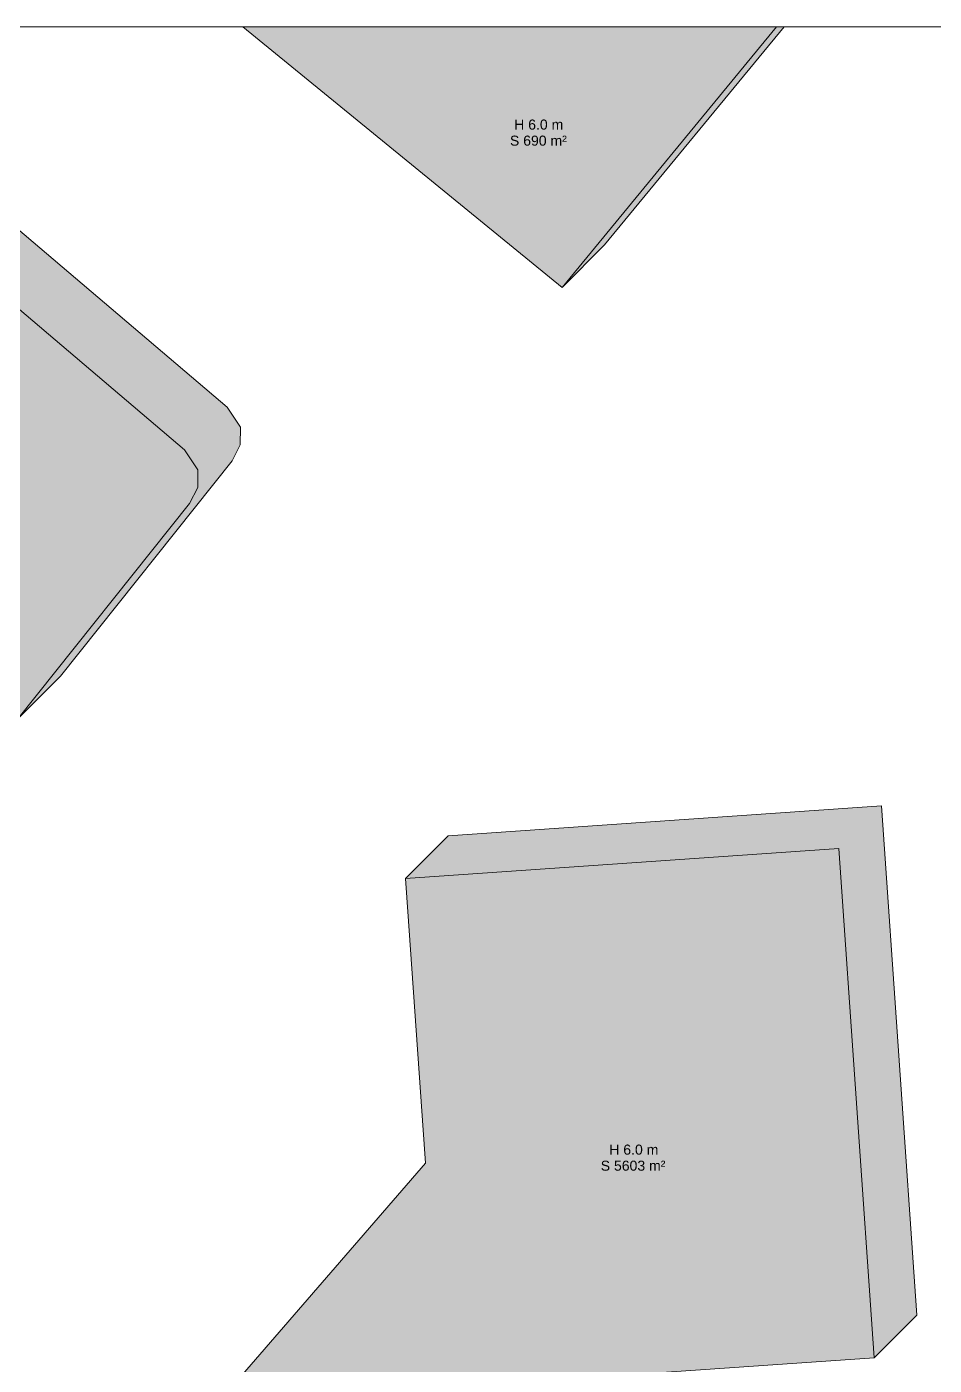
# Model space of a CAD drawing. Header units: metres. Extents: x -1 to 957, y -1 to 1062.
# Drawn here: x 735.8 to 826.2, y 928.3 to 1061.5 of the extents above; entities that cross this region are included whole.
import ezdxf

# ---------------------------------------------------------------- set-up
doc = ezdxf.new("R2010")
doc.units = ezdxf.units.M
doc.header["$MEASUREMENT"] = 0
for name, color, linetype, lineweight, true_color in [('TPX_BUILDING_AREAS_TEXT', 7, 'CONTINUOUS', 0, 0x000000), ('TPX_BUILDING_HEIGHTS_TEXT', 7, 'CONTINUOUS', 0, 0x000000), ('TPX_BUILDINGS', 7, 'CONTINUOUS', 0, 0x000000), ('TPX_BUILDINGS_HATCH', 7, 'CONTINUOUS', 0, 0xf0f0f0), ('TPX_BUILDINGS_SHADOWS_HATCH', 7, 'CONTINUOUS', 0, 0x000000), ('TPX_BUILDINGS_SHADOWS_OUTLINES', 7, 'CONTINUOUS', 0, 0x000000), ('TPX_FRAME_PROJECT', 7, 'CONTINUOUS', 0, 0x000000)]:
    doc.layers.add(name, color=color, linetype=linetype, lineweight=lineweight, true_color=true_color)
doc.styles.add('TPX_TEXTE', font='arial.ttf')

msp = doc.modelspace()

# ---------------------------------------------------------------- hatches: boundary and pattern name
at = {"layer": 'TPX_BUILDINGS_HATCH'}
for points in [[(810.48, 1061.55), (757.31, 1061.55), (789.11, 1035.6), (810.48, 1061.55)], [(702.69, 1016.42), (702.4, 1014.43), (702.92, 1013.08), (705.54, 1010.9), (728.87, 992.7), (730.2, 991.75), (732.07, 991.2), (733.68, 991.59), (734.9, 992.64), (752, 1014.09), (752.82, 1015.68), (752.83, 1017.42), (751.51, 1019.42), (727.04, 1040.2), (725.45, 1041.42), (723.3, 1041.31), (721.82, 1040.65), (703.64, 1018.15), (702.69, 1016.42)], [(721.03, 885.51), (707.07, 884.31), (710.31, 846.83), (745.13, 849.81), (743.85, 864.61), (798.1, 927.48), (820.21, 929), (816.67, 979.71), (773.51, 976.73), (775.5, 948.38), (721.03, 885.51)]]:
    msp.add_hatch(color=256, dxfattribs=at).paths.add_polyline_path(points)
at = {"layer": 'TPX_BUILDINGS_SHADOWS_HATCH'}
for points in [[(810.48, 1061.55), (789.11, 1035.6), (793.35, 1039.84), (811.23, 1061.55), (810.48, 1061.55)], [(726.06, 1044.89), (721.82, 1040.65), (723.3, 1041.31), (725.45, 1041.42), (727.04, 1040.2), (751.51, 1019.42), (752.83, 1017.42), (752.82, 1015.68), (752, 1014.09), (734.9, 992.64), (739.14, 996.88), (756.24, 1018.33), (757.06, 1019.92), (757.07, 1021.66), (755.75, 1023.67), (731.29, 1044.44), (729.69, 1045.66), (727.55, 1045.55), (726.06, 1044.89)], [(777.75, 980.97), (773.51, 976.73), (816.67, 979.71), (820.21, 929), (824.46, 933.24), (820.91, 983.95), (777.75, 980.97)]]:
    msp.add_hatch(color=256, dxfattribs=at).paths.add_polyline_path(points)

# ---------------------------------------------------------------- linework, layer by layer
at = {"layer": 'TPX_BUILDINGS', "elevation": 0.04}
for points in [[(810.48, 1061.55), (757.31, 1061.55), (789.11, 1035.6)], [(702.69, 1016.42), (702.4, 1014.43), (702.92, 1013.08), (705.54, 1010.9), (728.87, 992.7), (730.2, 991.75), (732.07, 991.2), (733.68, 991.59), (734.9, 992.64), (752, 1014.09), (752.82, 1015.68), (752.83, 1017.42), (751.51, 1019.42), (727.04, 1040.2), (725.45, 1041.42), (723.3, 1041.31), (721.82, 1040.65), (703.64, 1018.15)], [(721.03, 885.51), (707.07, 884.31), (710.31, 846.83), (745.13, 849.81), (743.85, 864.61), (798.1, 927.48), (820.21, 929), (816.67, 979.71), (773.51, 976.73), (775.5, 948.38)]]:
    msp.add_lwpolyline(points, close=True, dxfattribs=at)
at = {"layer": 'TPX_BUILDINGS_SHADOWS_OUTLINES', "elevation": 0.04}
for points in [[(810.48, 1061.55), (789.11, 1035.6), (793.35, 1039.84), (811.23, 1061.55)], [(726.06, 1044.89), (721.82, 1040.65), (723.3, 1041.31), (725.45, 1041.42), (727.04, 1040.2), (751.51, 1019.42), (752.83, 1017.42), (752.82, 1015.68), (752, 1014.09), (734.9, 992.64), (739.14, 996.88), (756.24, 1018.33), (757.06, 1019.92), (757.07, 1021.66), (755.75, 1023.67), (731.29, 1044.44), (729.69, 1045.66), (727.55, 1045.55)], [(777.75, 980.97), (773.51, 976.73), (816.67, 979.71), (820.21, 929), (824.46, 933.24), (820.91, 983.95)]]:
    msp.add_lwpolyline(points, close=True, dxfattribs=at)
at = {"layer": 'TPX_FRAME_PROJECT', "elevation": 0}
msp.add_lwpolyline([(0, 0), (954.81, 0), (954.81, 1061.55), (0, 1061.55)], close=True, dxfattribs=at)

# ---------------------------------------------------------------- texts
at = {"layer": 'TPX_BUILDING_AREAS_TEXT', "style": 'TPX_TEXTE'}
for s, p in [('S 690 m²', (783.92, 1049.71, 0.05)), ('S 5603 m²', (792.96, 947.63, 0.05))]:
    msp.add_text(s, height=1, dxfattribs=at).set_placement(p)
at = {"layer": 'TPX_BUILDING_HEIGHTS_TEXT', "style": 'TPX_TEXTE'}
for p in [(784.34, 1051.31, 0.05), (793.81, 949.23, 0.05)]:
    msp.add_text('H 6.0 m', height=1, dxfattribs=at).set_placement(p)

doc.saveas('drawing.dxf')
